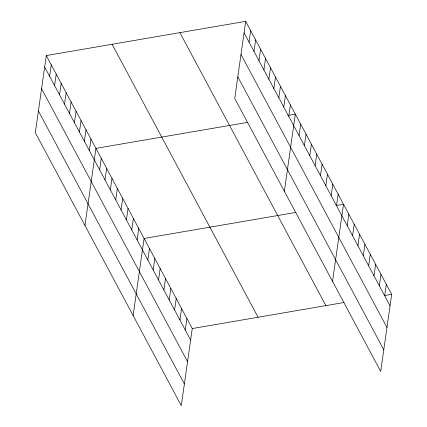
<?xml version="1.0" encoding="UTF-8"?>
<svg xmlns="http://www.w3.org/2000/svg" width="427" height="427" viewBox="0 0 427 427"><rect width="100%" height="100%" fill="white"/><g stroke="black" fill="none" stroke-linecap="round" stroke-linejoin="round"><path stroke-width="0.64" d="M46.297 55.563L35.324 132.669L181.294 405.65L192.267 328.544L46.297 55.563L245.706 21.35L391.676 294.331L380.703 371.437L234.733 98.456L245.706 21.35M49.628 76.321L51.261 64.845M54.592 85.603L56.225 74.127M59.556 94.885L61.189 83.409M64.52 104.167L66.153 92.691M69.478 113.449L71.112 101.968M74.442 122.725L76.075 111.25M79.406 132.007L81.039 120.531M84.37 141.289L86.003 129.813M89.334 150.571L90.967 139.095M84.957 225.483L95.931 148.377L247.703 122.335M99.646 169.861L101.279 158.385M104.999 179.874L106.633 168.398M110.353 189.882L111.986 178.406M115.706 199.889L117.34 188.414M121.054 209.903L122.688 198.422M126.408 219.91L128.041 208.435M131.762 229.918L133.395 218.443M137.115 239.926L138.748 228.45M133.123 315.564L144.096 238.463L295.874 212.422M147.817 259.947L149.45 248.471M153.17 269.955L154.804 258.479M158.524 279.968L160.157 268.492M163.872 289.976L165.505 278.5M169.225 299.984L170.859 288.508M174.579 309.997L176.212 298.516M179.932 320.004L181.566 308.529M185.281 330.012L186.914 318.537M249.037 42.108L250.67 30.632M253.996 51.389L255.629 39.914M258.959 60.671L260.593 49.196M263.923 69.953L265.557 58.478M268.887 79.235L270.521 67.76M273.851 88.517L275.484 77.036M278.815 97.794L280.448 86.318M283.774 107.076L285.407 95.6M288.737 116.357L290.371 104.882M284.361 191.269L295.335 114.164L287.814 115.455M299.055 135.653L300.688 124.172M304.408 145.66L306.042 134.185M309.756 155.668L311.39 144.193M315.11 165.676L316.743 154.2M320.463 175.689L322.097 164.214M325.817 185.697L327.45 174.221M331.165 195.705L332.798 184.229M336.519 205.718L338.152 194.237M332.532 281.35L343.505 204.25L335.985 205.542M347.226 225.734L348.859 214.258M352.574 235.741L354.207 224.266M357.927 245.755L359.561 234.279M363.281 255.762L364.914 244.287M368.634 265.77L370.268 254.295M373.983 275.783L375.616 264.308M379.336 285.791L380.969 274.315M384.69 295.799L386.323 284.323M192.267 328.544L344.045 302.503M384.156 295.623L391.676 294.331M244.073 32.826L390.043 305.812M240.988 54.485L386.958 327.466M237.812 76.796L383.782 349.782M179.9 32.639L325.87 305.625M112.104 44.275L258.073 317.256M44.664 67.039L190.634 340.02M41.584 88.699L187.554 361.68M38.409 111.009L184.379 383.99"/></g></svg>
